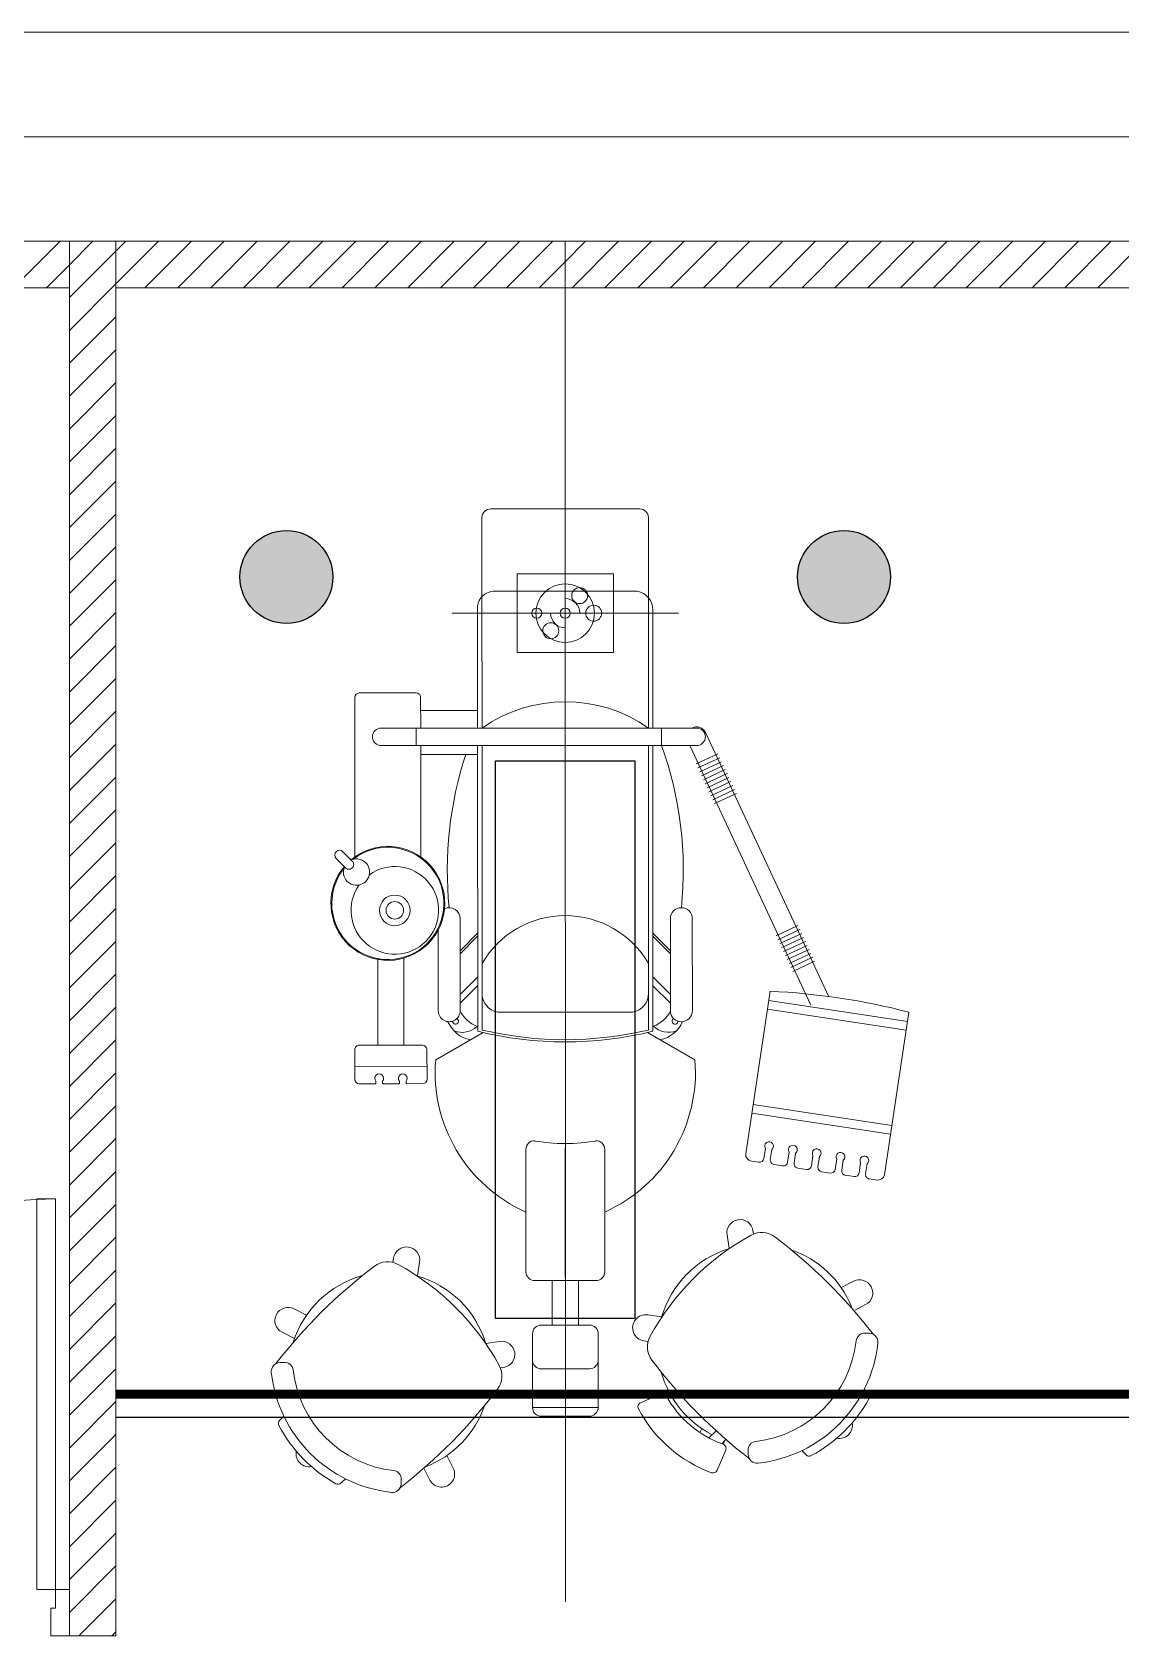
# Model space of a CAD drawing. Header units: metres. Extents: x 11578468 to 47831421, y -58341524 to -14256839.
# Drawn here: x 23844050 to 23846394, y -29055582 to -29052132 of the extents above; entities that cross this region are included whole.
import ezdxf

# ---------------------------------------------------------------- set-up
doc = ezdxf.new("R2010")
doc.units = ezdxf.units.M
doc.header["$LTSCALE"] = 50
doc.header["$MEASUREMENT"] = 0
doc.linetypes.add('DASHEDX2', pattern=[1.5, 1, -0.5])
doc.linetypes.add('DH-HID2', pattern=[1.2000000000000002, 0.8, -0.4])
doc.layers.get('0').update_dxf_attribs({"linetype": 'CONTINUOUS'})
for name, color, linetype in [('#조명', 40, 'CONTINUOUS'), ('FU-FURM', 251, 'DH-HID2'), ('wall', 3, 'CONTINUOUS')]:
    doc.layers.add(name, color=color, linetype=linetype)
doc.layers.add('ha', color=8, linetype='CONTINUOUS', lineweight=5)

# ---------------------------------------------------------------- blocks, each defined once
blk = doc.blocks.new('gasdgd')
at = {"layer": 'ha'}
for p, q in [((23843987.69593415, -29052357.2717794), (23850967.69593415, -29052357.2717794)), ((23842830.69585052, -29052582.27177938), (23844130.69585053, -29052582.27177938)), ((23844010.34522735, -29052682.24094323), (23844110.31439121, -29052582.27177938)), ((23844130.69585053, -29052632.60099819), (23844181.0250693, -29052582.2717794)), ((23844130.69585053, -29052582.27177941), (23844130.69585052, -29055582.27177941)), ((23844130.69585053, -29052582.27177938), (23844130.69585053, -29052682.24094323)), ((23844230.69585053, -29052603.3116763), (23844251.73574742, -29052582.27177941)), ((23844230.69585053, -29052674.02235442), (23844322.44642553, -29052582.27177941)), ((23844230.69585053, -29052582.27177941), (23844230.69585052, -29055582.27177941)), ((23844230.69585053, -29052582.2717794), (23851427.69593621, -29052582.2717794)), ((23844293.15710365, -29052682.27177941), (23844393.15710365, -29052582.27177941)), ((23844363.86778177, -29052682.27177941), (23844463.86778177, -29052582.27177941)), ((23844434.57845989, -29052682.27177941), (23844534.57845989, -29052582.27177941)), ((23844505.28913801, -29052682.27177941), (23844605.28913801, -29052582.27177941)), ((23844575.99981613, -29052682.27177941), (23844675.99981613, -29052582.27177941)), ((23844646.71049425, -29052682.27177941), (23844746.71049425, -29052582.2717794)), ((23844717.42117237, -29052682.27177941), (23844817.42117237, -29052582.2717794)), ((23844788.13185048, -29052682.27177941), (23844888.13185049, -29052582.2717794)), ((23844858.8425286, -29052682.27177941), (23844958.84252861, -29052582.2717794)), ((23844929.55320672, -29052682.27177941), (23845029.55320673, -29052582.2717794)), ((23845000.26388484, -29052682.27177941), (23845100.26388485, -29052582.2717794)), ((23845070.97456296, -29052682.27177941), (23845170.97456296, -29052582.2717794)), ((23845197.52934125, -29052582.27180133), (23845198.05715203, -29055509.0591625)), ((23845197.53730279, -29052626.4197177), (23845241.68524108, -29052582.2717794)), ((23845212.3959192, -29052682.27177941), (23845312.3959192, -29052582.2717794)), ((23845283.10659732, -29052682.27177941), (23845383.10659732, -29052582.2717794)), ((23845353.81727543, -29052682.27177941), (23845453.81727544, -29052582.2717794)), ((23845424.52795355, -29052682.27177941), (23845524.52795356, -29052582.2717794)), ((23845495.23863167, -29052682.27177941), (23845595.23863168, -29052582.2717794)), ((23845565.94930979, -29052682.27177941), (23845665.94930979, -29052582.2717794)), ((23845636.65998791, -29052682.27177941), (23845736.65998791, -29052582.2717794)), ((23845707.37066603, -29052682.27177941), (23845807.37066603, -29052582.2717794)), ((23845778.08134415, -29052682.27177941), (23845878.08134415, -29052582.2717794)), ((23845848.79202227, -29052682.27177941), (23845948.79202227, -29052582.2717794)), ((23845919.50270038, -29052682.27177941), (23846019.50270039, -29052582.2717794)), ((23845990.2133785, -29052682.27177941), (23846090.21337851, -29052582.2717794)), ((23846060.92405662, -29052682.27177941), (23846160.92405662, -29052582.2717794)), ((23846131.63473474, -29052682.27177941), (23846231.63473474, -29052582.2717794)), ((23846202.34541286, -29052682.27177941), (23846302.34541286, -29052582.2717794)), ((23846273.05609098, -29052682.27177941), (23846373.05609098, -29052582.2717794)), ((23846343.7667691, -29052682.27177941), (23846443.7667691, -29052582.2717794)), ((23844130.69585053, -29052703.3116763), (23844230.69585053, -29052603.3116763)), ((23844081.05590547, -29052682.24094323), (23844130.69585053, -29052632.60099818)), ((23845141.68524108, -29052682.27177941), (23845197.53730279, -29052626.4197177)), ((23844130.69585053, -29052682.24094323), (23842830.69585052, -29052682.24094323)), ((23844130.69585053, -29052774.02235442), (23844230.69585053, -29052674.02235442)), ((23844230.69585053, -29052682.27177941), (23851427.69593621, -29052682.2717794)), ((23844130.69585053, -29052844.73303254), (23844230.69585053, -29052744.73303254)), ((23844130.69585053, -29052915.44371066), (23844230.69585053, -29052815.44371066)), ((23844130.69585053, -29052986.15438878), (23844230.69585053, -29052886.15438878)), ((23844130.69585053, -29053056.8650669), (23844230.69585053, -29052956.8650669)), ((23844130.69585053, -29053127.57574502), (23844230.69585053, -29053027.57574502)), ((23844130.69585053, -29053198.28642314), (23844230.69585053, -29053098.28642314)), ((23844130.69585053, -29053268.99710125), (23844230.69585053, -29053168.99710125)), ((23845357.92754167, -29053157.84241548), (23845037.33798298, -29053157.88577632)), ((23845018.48231556, -29053176.74772062), (23845018.51502218, -29053342.28227444)), ((23845376.78831037, -29053176.69689478), (23845376.82155765, -29053344.38668806)), ((23844130.69585053, -29053339.70777937), (23844230.69585053, -29053239.70777937)), ((23844130.69585053, -29053410.41845749), (23844230.69585053, -29053310.41845749)), ((23845301.37850743, -29053297.39110209), (23845093.93810809, -29053297.42851146)), ((23845093.93810809, -29053297.42851146), (23845093.96871575, -29053467.15247456)), ((23845197.65659883, -29053287.93355217), (23845197.69062435, -29053476.61002448)), ((23845301.40911509, -29053467.11506519), (23845301.37850743, -29053297.39110209)), ((23845018.51502218, -29053342.28227444), (23845018.56709964, -29053629.35185109)), ((23845352.80876865, -29053335.1097937), (23845042.28205123, -29053335.15293068)), ((23845376.82155765, -29053344.38668806), (23845376.87324247, -29053629.28723491)), ((23844130.69585053, -29053481.12913561), (23844230.69585053, -29053381.12913561)), ((23845009.09031725, -29053366.70552509), (23845009.13768265, -29053629.35355158)), ((23845386.25612363, -29053374.64438129), (23845386.30204508, -29053629.28553453)), ((23845441.27256822, -29053382.22785819), (23844954.07465496, -29053382.31571846)), ((23845292.01184775, -29053382.25477556), (23845103.33537544, -29053382.28880109)), ((23844130.69585053, -29053551.83981373), (23844230.69585053, -29053451.83981373)), ((23845093.96871575, -29053467.15247456), (23845301.40911509, -29053467.11506519)), ((23844130.69585053, -29053622.55049185), (23844230.69585053, -29053522.55049185)), ((23844877.11655239, -29053553.94448505), (23844754.5381346, -29053553.96659059)), ((23844745.11072596, -29053563.39740008), (23844745.17259021, -29053906.44366013)), ((23844886.54736188, -29053563.37189369), (23844886.55926486, -29053629.37565712)), ((23844130.69585053, -29053693.26116997), (23844230.69585053, -29053593.26116997)), ((23845009.13088094, -29053591.63711533), (23844886.55246316, -29053591.65922087)), ((23845480.5931357, -29053629.26853028), (23844801.69728331, -29053629.39096095)), ((23844877.1301558, -29053629.37735754), (23844877.1369575, -29053667.09379378)), ((23845405.16026321, -29053629.28213368), (23845405.16706491, -29053666.99856993)), ((23845764.92193186, -29054207.39682144), (23845499.8226883, -29053639.15722512)), ((23844130.69585053, -29053763.97184809), (23844230.69585053, -29053663.97184809)), ((23845480.5999374, -29053666.98496652), (23844801.70408501, -29053667.10739719)), ((23844886.56606656, -29053667.09209336), (23844886.60922613, -29053906.41815374)), ((23845009.14788521, -29053685.92820594), (23844886.56946741, -29053685.95031148)), ((23845009.14448435, -29053667.06998782), (23845009.25529378, -29054281.52432337)), ((23845018.5739418, -29053667.06828733), (23845018.65881016, -29054134.89298628)), ((23845376.88008474, -29053667.00367114), (23845376.96495448, -29054134.82837009)), ((23845386.30884679, -29053667.00197078), (23845386.41966219, -29054281.48946985)), ((23845726.46962835, -29054225.33586799), (23845465.98495978, -29053666.98760215)), ((23845479.22273071, -29053706.51400673), (23845526.21999056, -29053684.58850539)), ((23845483.2091855, -29053715.05896307), (23845530.20644535, -29053693.13346172)), ((23845487.19564029, -29053723.60391941), (23845534.19290014, -29053701.67841806)), ((23845491.18209508, -29053732.14887574), (23845538.17935493, -29053710.22337439)), ((23845495.16854987, -29053740.69383208), (23845542.16580972, -29053718.76833073)), ((23844130.69585053, -29053834.6825262), (23844230.69585053, -29053734.6825262)), ((23845499.15500466, -29053749.23878841), (23845546.15226451, -29053727.31328706)), ((23845503.14145945, -29053757.78374475), (23845550.1387193, -29053735.8582434)), ((23845507.12791424, -29053766.32870108), (23845554.12517409, -29053744.40319974)), ((23845511.11436903, -29053774.87365742), (23845558.11162888, -29053752.94815607)), ((23845515.10082382, -29053783.41861375), (23845562.09808367, -29053761.49311241)), ((23845519.08727862, -29053791.96357009), (23845566.08453846, -29053770.03806874)), ((23844130.69585053, -29053905.39320432), (23844230.69585053, -29053805.39320432)), ((23844130.69585053, -29053976.10388244), (23844230.69585053, -29053876.10388244)), ((23844739.35428727, -29053915.37265382), (23844719.3485153, -29053895.37409615)), ((23844724.6886812, -29053930.04355036), (23844704.68290924, -29053910.0449927)), ((23844130.69585052, -29054046.81456056), (23844230.69585053, -29053946.81456056)), ((23844130.69585052, -29054117.52523868), (23844230.69585053, -29054017.52523868)), ((23844924.35402643, -29054063.69415372), (23844924.38537858, -29054237.54638984)), ((23844971.49521494, -29054039.52659743), (23844971.53092388, -29054237.53788771)), ((23845009.21726377, -29054070.64242529), (23844971.50762923, -29054108.36566324)), ((23845386.38162621, -29054070.57440825), (23845424.10486415, -29054108.28404279)), ((23845424.09244986, -29054039.44497698), (23845424.12815881, -29054237.45626726)), ((23845471.23799517, -29054039.43647485), (23845471.27370411, -29054237.44776513)), ((23845651.6369004, -29054076.08336825), (23845698.63416024, -29054054.1578669)), ((23845655.62335519, -29054084.62832458), (23845702.62061503, -29054062.70282324)), ((23845659.60980998, -29054093.17328092), (23845706.60706982, -29054071.24777957)), ((23844130.69585052, -29054188.2359168), (23844230.69585052, -29054088.2359168)), ((23845009.21846616, -29054077.30981225), (23844971.50883162, -29054115.0330502)), ((23845386.38282859, -29054077.24179521), (23845424.10606654, -29054114.95142975)), ((23845663.59626477, -29054101.71823725), (23845710.59352461, -29054079.79273591)), ((23845667.58271956, -29054110.26319359), (23845714.5799794, -29054088.33769224)), ((23845671.56917435, -29054118.80814993), (23845718.56643419, -29054096.88264858)), ((23845675.55562914, -29054127.35310626), (23845722.55288899, -29054105.42760491)), ((23844794.04437559, -29054127.16541211), (23844794.07763034, -29054311.56780902)), ((23844850.61848157, -29054124.11432421), (23844850.6522847, -29054311.55760647)), ((23845018.65881016, -29054134.89298628), (23845018.68403685, -29054278.94741523)), ((23845376.96495448, -29054134.82837009), (23845376.99018684, -29054278.91436468)), ((23845679.54208393, -29054135.8980626), (23845726.53934377, -29054113.97256125)), ((23845683.52853872, -29054144.44301894), (23845730.52579857, -29054122.51751759)), ((23845687.51499351, -29054152.98797527), (23845734.51225336, -29054131.06247392)), ((23844130.69585052, -29054258.94659492), (23844230.69585052, -29054158.94659492)), ((23845009.23426803, -29054164.9335159), (23844971.52463349, -29054202.65675385)), ((23845386.39863047, -29054164.86549886), (23845424.12186842, -29054202.5751334)), ((23845009.23766888, -29054183.79173402), (23844971.52803434, -29054221.51497197)), ((23845386.40203132, -29054183.72371699), (23845424.12526927, -29054221.43335152)), ((23845638.75007114, -29054195.68138112), (23845586.1486725, -29054545.16376151)), ((23844130.69585052, -29054329.65727304), (23844230.69585052, -29054229.65727304)), ((23845343.40018876, -29054240.30612805), (23845052.1881119, -29054240.34551549)), ((23845632.92544701, -29054234.35605048), (23845931.29212887, -29054279.29176172)), ((23845635.73392896, -29054215.70813287), (23845934.10061082, -29054260.6438441)), ((23845884.51374355, -29054590.11017496), (23845937.116753, -29054240.61709236)), ((23844130.69585052, -29054400.36795115), (23844230.69585052, -29054300.36795115)), ((23844890.59778395, -29054311.55040278), (23844754.13213109, -29054311.57501271)), ((23845021.05847937, -29054284.3410791), (23844918.85703506, -29054343.37168745)), ((23845374.65340044, -29054284.30000784), (23845476.83681551, -29054343.27106253)), ((23844744.70486102, -29054321.05526837), (23844745.05398975, -29054385.41779419)), ((23844900.02852499, -29054320.94354436), (23844900.27218134, -29054384.81918212)), ((23844130.69585052, -29054471.07862927), (23844230.69585052, -29054371.07862927)), ((23844900.16427948, -29054356.53221109), (23844744.90055235, -29054357.13132707)), ((23844788.47916115, -29054394.66343129), (23844754.53462483, -29054394.79509442)), ((23844790.34410712, -29054389.10676417), (23844790.35788034, -29054392.77053344)), ((23844804.487671, -29054389.0535942), (23844804.50144422, -29054392.71736347)), ((23844839.01886816, -29054394.48268312), (23844806.39434207, -29054394.59608265)), ((23844840.88381412, -29054388.926016), (23844840.89758734, -29054392.58978527)), ((23844855.027378, -29054388.87284603), (23844855.04115123, -29054392.5366153)), ((23844890.8785854, -29054394.28367135), (23844856.93404907, -29054394.41533449)), ((23844130.69585052, -29054541.78930739), (23844230.69585052, -29054441.78930739)), ((23845602.06043927, -29054439.44286731), (23845900.42712113, -29054484.37857854)), ((23845599.25195732, -29054458.09078493), (23845897.61863918, -29054503.02649616)), ((23844130.69585052, -29054612.49998551), (23844230.69585052, -29054512.49998551)), ((23845113.06881895, -29054799.00905699), (23845113.02134589, -29054535.76409923)), ((23845197.88104442, -29054532.51694537), (23845197.98153255, -29055089.73820954)), ((23845282.79278204, -29054798.97844932), (23845282.74530899, -29054535.73349156)), ((23845628.41133643, -29054533.58706914), (23845625.10406765, -29054555.44227426)), ((23845628.41133643, -29054533.58706914), (23845627.8636416, -29054537.20969599)), ((23845642.39607471, -29054535.70138266), (23845639.09199674, -29054557.53549699)), ((23845642.39607471, -29054535.70138266), (23845641.84837987, -29054539.32400951)), ((23845679.6848744, -29054541.37779256), (23845676.38775415, -29054563.16589054)), ((23845679.6848744, -29054541.37779256), (23845679.13717956, -29054545.00041941)), ((23845693.66961267, -29054543.49210607), (23845690.37568407, -29054565.2591078)), ((23845693.66961267, -29054543.49210607), (23845693.12191784, -29054547.11473292)), ((23845730.96889846, -29054549.08616634), (23845727.66951742, -29054570.88921375)), ((23845730.96889846, -29054549.08616634), (23845730.42120362, -29054552.7087932)), ((23845744.95363673, -29054551.20047986), (23845741.65744716, -29054572.98243223)), ((23845744.95363673, -29054551.20047986), (23845744.4059419, -29054554.82310671)), ((23844130.69585052, -29054683.21066363), (23844230.69585052, -29054583.21066363)), ((23845598.42326649, -29054560.9527209), (23845614.37685967, -29054563.35542234)), ((23845647.01072271, -29054568.27026685), (23845665.66054658, -29054571.07903589)), ((23845698.29440963, -29054575.99388039), (23845716.94230977, -29054578.80235971)), ((23845749.57617281, -29054583.71720421), (23845768.22407295, -29054586.52568353)), ((23845782.25292252, -29054556.79454013), (23845778.95128069, -29054578.61253697)), ((23845782.25292252, -29054556.79454013), (23845781.70522768, -29054560.41716699)), ((23845796.23766079, -29054558.90885365), (23845792.93921025, -29054580.70575666)), ((23845796.23766079, -29054558.90885365), (23845795.68996596, -29054562.5314805)), ((23845833.53287336, -29054564.517591), (23845830.23123154, -29054586.33558784)), ((23845833.53287336, -29054564.517591), (23845832.98517853, -29054568.14021786)), ((23845847.51761164, -29054566.63190452), (23845844.21916109, -29054588.42880754)), ((23845847.51761164, -29054566.63190452), (23845846.9699168, -29054570.25453138)), ((23845800.85793599, -29054591.44052804), (23845819.50402379, -29054594.24873441)), ((23845852.13788684, -29054599.16357891), (23845869.12822501, -29054601.72242002)), ((23844060.69585052, -29055482.27177941), (23844060.69585053, -29054642.27177941)), ((23844060.69585053, -29054642.27177941), (23844100.69585053, -29054642.27177941)), ((23844100.69585053, -29054642.27177941), (23844100.69585052, -29055482.27177941)), ((23844130.69585052, -29054753.92134175), (23844230.69585052, -29054653.92134175)), ((23844130.69585052, -29054824.63201987), (23844230.69585052, -29054724.63201987)), ((23845550.84237038, -29054749.15357782), (23845545.98622044, -29054719.40729279)), ((23845602.98520233, -29054717.41889374), (23845601.82172329, -29054710.2920176)), ((23844130.69585052, -29054895.34269799), (23844230.69585052, -29054795.34269799)), ((23844828.29383862, -29054769.53045971), (23844826.88985978, -29054778.67547924)), ((23844884.21333239, -29054778.11543712), (23844879.63969784, -29054807.90646819)), ((23845263.93796477, -29054817.84006829), (23845131.93043792, -29054817.86387426)), ((23845169.64687416, -29054817.85707255), (23845169.664119, -29054913.48221451)), ((23845226.22152853, -29054817.84686999), (23845226.23877337, -29054913.47201195)), ((23845818.34762396, -29054819.32639736), (23845791.5578586, -29054833.136978)), ((23844130.69585052, -29054966.0533761), (23844230.69585052, -29054866.0533761)), ((23844614.05831912, -29054878.73757856), (23844640.85306387, -29054892.53849588)), ((23845375.37818004, -29054891.64218524), (23845405.1692111, -29054896.21581979)), ((23845844.27088509, -29054869.61234125), (23845821.49585874, -29054881.35325551)), ((23844588.1531966, -29054929.03286907), (23844614.94794135, -29054942.83378639)), ((23845127.23652908, -29054932.34808455), (23845127.24673164, -29054988.92273891)), ((23845249.81154602, -29054913.46776089), (23845146.09134635, -29054913.48646557)), ((23845268.68336755, -29054988.89723252), (23845268.67316499, -29054932.32257815)), ((23845852.82900674, -29054931.36192716), (23845843.38451861, -29054930.97477821)), ((23844130.69585052, -29055036.76405422), (23844230.69585052, -29054936.76405422)), ((23845026.70193982, -29054953.57962746), (23845056.44822485, -29054948.72347752)), ((23845366.79320263, -29054947.56167902), (23845375.93822216, -29054948.96565786)), ((23844583.1064008, -29054994.2733332), (23844592.55074868, -29054993.88277787)), ((23845127.24673164, -29054988.92273891), (23845127.26511325, -29055090.85143301)), ((23845268.68336755, -29054988.89723252), (23845268.70004896, -29055090.82592693)), ((23844130.69585052, -29055107.47473234), (23844230.69585052, -29055007.47473234)), ((23845058.4366239, -29055005.72245941), (23845065.56350004, -29055004.55898037)), ((23845146.10835061, -29055007.77755618), (23845249.82855028, -29055007.75885149)), ((23845403.14520773, -29055061.78813446), (23845359.68477563, -29055080.52439453)), ((23845841.44372404, -29055051.43779332), (23845850.46706445, -29055060.45787982)), ((23844130.69585052, -29055178.18541046), (23844230.69585052, -29055078.18541046)), ((23845268.70004896, -29055090.82592693), (23845127.26341305, -29055090.85143332)), ((23844592.23462778, -29055109.66817056), (23844583.04809554, -29055118.85801675)), ((23845146.12503203, -29055109.70625059), (23845249.84523169, -29055109.6875459)), ((23845487.15744261, -29055144.61457488), (23845491.4332554, -29055136.12345294)), ((23844130.69585052, -29055248.89608858), (23844230.69585052, -29055148.89608858)), ((23845506.91640052, -29055156.48215291), (23845521.73408664, -29055141.65912144)), ((23845534.49945201, -29055168.90068972), (23845543.66115107, -29055159.73568567)), ((23845537.68675648, -29055170.06020439), (23845542.09874757, -29055161.29865279)), ((23844956.52912027, -29055221.08488104), (23844942.71853964, -29055194.29511569)), ((23845543.07117267, -29055182.63179447), (23845524.38957967, -29055226.00844918)), ((23845591.53607612, -29055192.74911684), (23845591.14552079, -29055183.30476896)), ((23845706.93091347, -29055183.62088986), (23845716.12075967, -29055192.8074221)), ((23844130.69585052, -29055319.6067667), (23844230.69585052, -29055219.6067667)), ((23844724.41772432, -29055244.18098113), (23844715.39763782, -29055253.20432153)), ((23844906.24317639, -29055247.00814217), (23844893.23333307, -29055221.77164713)), ((23844844.49359047, -29055255.56626383), (23844844.88073943, -29055246.1217757)), ((23844130.69585052, -29055390.31744482), (23844230.69585052, -29055290.31744482)), ((23844130.69585052, -29055461.02812294), (23844230.69585052, -29055361.02812294)), ((23844130.69585052, -29055531.73880105), (23844230.69585052, -29055431.73880105)), ((23844100.69585052, -29055482.27177941), (23844060.69585052, -29055482.27177941)), ((23844100.69585052, -29055522.27177941), (23844100.69585052, -29055482.27177941)), ((23844100.69585052, -29055482.27177941), (23844130.69585052, -29055482.27177941)), ((23844130.69585052, -29055482.27177941), (23844130.69585052, -29055582.27177941)), ((23844150.87355029, -29055582.27177941), (23844230.69585052, -29055502.44947917)), ((23844090.69585052, -29055582.27177941), (23844090.69585052, -29055522.27177941)), ((23844090.69585052, -29055522.27177941), (23844100.69585052, -29055522.27177941)), ((23844130.69585052, -29055582.27177941), (23844090.69585052, -29055582.27177941)), ((23844130.69585052, -29055582.27177941), (23844230.69585052, -29055582.27177941)), ((23844221.5842284, -29055582.27177941), (23844230.69585052, -29055573.16015729))]:
    blk.add_line(p, q, dxfattribs=at)
blk.add_lwpolyline([(23843927.69593415, -29052582.2717794), (23851027.69593415, -29052582.2717794), (23851027.69593415, -29052132.2717794), (23843927.69593415, -29052132.2717794)], close=True, dxfattribs=at)
for centre, radius in [((23845197.67361159, -29053382.27178833), 62.89215845883763), ((23845228.78286979, -29053344.54974068), 17.20812431594882), ((23845136.3844027, -29053382.28284109), 10.8434755963513), ((23845197.67361159, -29053382.27178833), 10.8434755963513), ((23845258.96282049, -29053382.26073556), 17.20812431594882), ((23845166.5643534, -29053419.99383597), 17.20812431594882), ((23844830.91056319, -29054021.54896226), 33.00188224976487), ((23844830.91056319, -29054021.54896226), 18.85821842843706)]:
    blk.add_circle(centre, radius, dxfattribs=at)
for centre, radius, start, end in [((23845037.34053362, -29053176.74399458), 18.85821842843706, 90.007749463522, 180.0113206095977), ((23845357.93009231, -29053176.70063374), 18.85821842843706, 0.01135983890523836, 90.00774945220368), ((23845044.87901735, -29053371.1191179), 36.05982329919045, 94.12991828278889, 172.9695736852304), ((23845345.34832427, -29053375.33752374), 40.91367124376327, 359.0499374233022, 79.49356228918747), ((23845197.67361159, -29053382.27178833), 31.46180226891602, 0.01033259990040634, 90.01033260668461), ((23845197.67361159, -29053382.27178833), 31.46180226903062, 180.0103325999004, 270.0103326066846), ((23844754.53983502, -29053563.39569965), 9.42910921421853, 90.01033261051032, 180.0103325878737), ((23844877.11825281, -29053563.37359411), 9.42910921421853, 0.01033258787366984, 90.01033258787369), ((23845197.76622426, -29053884.69124434), 311.94636078516, 54.95919571570653, 125.0614694898109), ((23844801.70068416, -29053648.24917907), 18.85821842843706, 90.01033259918997, 180.0103326105083), ((23844801.70068416, -29053648.24917907), 18.85821842843706, 180.0103326105083, 270.0103326105083), ((23845480.59653655, -29053648.1267484), 21.21549573199144, 25.01033259694738, 117.2763770516646), ((23845480.59653655, -29053648.1267484), 18.85821842843706, 0.01033261050827479, 90.01033259918997), ((23845480.59653655, -29053648.1267484), 18.85821842843706, 270.01033259919, 0.01033261050827479), ((23845737.02067458, -29053934.77068873), 793.2680007804174, 161.7184287674339, 185.87424919907), ((23844658.52925709, -29053934.96518164), 793.2680007804174, 354.1464160054279, 19.74294699851354), ((23844815.90896394, -29054006.55277275), 122.578419784841, 139.8684073958128, 130.1605906669876), ((23844815.90896394, -29054006.55277275), 120.6925979419972, 141.7513488562862, 128.2668541106763), ((23844712.01571227, -29053902.70954442), 10.37202013564041, 45.01033260560587, 225.0103325910571), ((23844748.45764365, -29053939.12287846), 28.28732764265561, 156.5443209777507, 113.5239405376283), ((23844732.02148424, -29053922.70810209), 10.37202013564041, 225.0103325910571, 45.01033262015989), ((23844830.91056319, -29054021.54896226), 94.29109214218532, 144.5335235383008, 125.4851274014574), ((23844947.92244229, -29054039.5308485), 23.57277303554633, 0.01033260598135381, 115.0679480276927), ((23845197.83090299, -29054240.33301724), 207.4404027128077, 30.28297391979795, 149.7376912847936), ((23845447.66522251, -29054039.44072592), 23.57277303554633, 0.01033260598135381, 180.0103326059813), ((23845059.57586043, -29054200.10437154), 40.91367124376327, 179.0499374233022, 259.5970846613602), ((23845336.06972662, -29054200.05450921), 40.91367124376327, 280.3213609709712, 0.9707277757382393), ((23845577.59544275, -29055614.76320486), 1420.398926723385, 75.33820487744907, 87.53239355732218), ((23844947.95815123, -29054237.54213877), 23.57277303554633, 180.0103325969267, 0.01033260598135381), ((23845032.88334566, -29054207.29027821), 68.40349068738495, 206.2439475484689, 248.6468783536741), ((23845362.76483143, -29054207.23078807), 68.40349068738495, 291.37378685716, 333.7767176585734), ((23845447.70093146, -29054237.45201619), 23.57277303554633, 180.0103326059813, 0.01033259692669537), ((23845007.82776755, -29054233.34473125), 68.40349068738495, 203.8088671981679, 257.9393491800911), ((23844961.67267526, -29054260.11419453), 6.216299245810451, 184.1387442067541, 54.58275232166562), ((23844975.61523366, -29054237.24482326), 46.76051591486446, 248.5821905070116, 313.7939068197819), ((23845420.0437436, -29054237.16467595), 46.76051591486446, 226.2267583829724, 291.4384747023825), ((23845387.82980514, -29054233.27620247), 68.40349068738495, 282.0791905985544, 336.2117979972887), ((23845433.99454952, -29054260.02901698), 6.216299245810451, 125.437912870659, 355.8819210256419), ((23844754.13383152, -29054321.00412177), 9.42910921421853, 90.01033261051032, 180.3107927423529), ((23844890.59948437, -29054320.97951184), 9.42910921421853, 0.2185561290615474, 90.01033258787369), ((23845197.76689815, -29053517.73328024), 786.7104820401825, 256.1358835481471, 283.8747057852378), ((23845197.76689815, -29053517.73328024), 781.9959274330731, 256.7613517588636, 283.249203467626), ((23845246.20349195, -29054370.17638404), 328.4420719112941, 175.3187910528264, 246.0817341858706), ((23845149.50004771, -29054370.19382334), 328.4420719112941, 293.9389310127183, 4.701874151421816), ((23844797.3924433, -29054382.84345374), 9.429109214219064, 318.8057691920742, 221.6250134139676), ((23844847.9321503, -29054382.66270557), 9.429109214219064, 318.8057691920742, 221.6250134139676), ((23844754.4829574, -29054385.36612676), 9.42910921421853, 180.3139575962624, 270.3139575736262), ((23844788.47207183, -29054392.77762277), 1.885821842843698, 270.2153912543156, 0.2153912543156443), ((23844806.38725274, -29054392.71027414), 1.885821842843698, 180.2153912543156, 270.2153913674981), ((23844839.01177883, -29054392.5968746), 1.885821842843698, 270.2153912543156, 0.2153912543156443), ((23844856.92695974, -29054392.52952597), 1.885821842843698, 180.2153912543156, 270.2153913674981), ((23844890.84313875, -29054384.85462876), 9.42910921421853, 270.2153912994185, 0.2153912994184224), ((23845131.87956402, -29054535.76069837), 18.85821842843706, 90.01033259918997, 180.01033259919), ((23845197.81134809, -29054136.6128177), 386.5934777829597, 259.7887409425568, 280.2319242610393), ((23845263.88709087, -29054535.73689241), 18.85821842843706, 0.01033259918995176, 90.01033259918997), ((23845636.3360302, -29054528.47753596), 9.429109214219064, 309.9930987787911, 212.812342996867), ((23845600.18288612, -29054546.9190497), 14.14355643139034, 172.8709177345509, 262.8705967392678), ((23845687.60956816, -29054536.26825938), 9.429109214219064, 309.9930987787911, 212.8123429846005), ((23845738.89359222, -29054543.97663316), 9.429109214219064, 309.9930987787911, 212.812342996867), ((23845790.17761628, -29054551.68500695), 9.429109214219064, 309.9930987787911, 212.812342996867), ((23845841.45756713, -29054559.40805782), 9.429109214219064, 309.9930987787911, 212.812342996867), ((23845615.78110065, -29054554.03146353), 9.42910921421853, 261.4352992129766, 351.3949259374747), ((23845648.41496369, -29054558.94630804), 9.42910921421853, 171.3949239462252, 261.4352992129766), ((23845667.06478756, -29054561.75507708), 9.42910921421853, 261.4352992129766, 351.394909110878), ((23845699.69865061, -29054566.66992158), 9.42910921421853, 171.3949071162414, 261.4352992353608), ((23845718.34655074, -29054569.4784009), 9.42910921421853, 261.4352992129766, 351.3949128885537), ((23845750.98041379, -29054574.39324541), 9.42910921421853, 171.3949108715354, 261.4352992129766), ((23845769.62831393, -29054577.20172473), 9.42910921421853, 261.4352992129766, 351.3949166180788), ((23845802.26217697, -29054582.11656923), 9.42910921421853, 171.3949146268293, 261.4352992129766), ((23845820.90826477, -29054584.9247756), 9.42910921421853, 261.4352992129766, 351.3949166180788), ((23845853.54212781, -29054589.8396201), 9.42910921421853, 171.3949146268293, 261.4352992353608), ((23845870.58507321, -29054587.65409454), 14.14355643139034, 264.0877977835294, 349.9996807028222), ((23844100.69585052, -29055482.27177941), 839.9999999993308, 90, 180), ((23845573.90397186, -29054714.8496552), 28.28732764265563, 9.271876853678325, 189.2718768536783), ((23845863.26818799, -29055203.09029155), 551.0208156440326, 118.8079217900835, 151.2127434202357), ((23845620.46337873, -29054761.5745932), 47.1455460710926, 52.90440871821857, 118.807921791568), ((23844966.88629581, -29055625.89663216), 1130.757833914286, 37.75485363015122, 52.90440871907424), ((23844856.25358551, -29054773.82294842), 28.28732764265561, 351.27187685545, 171.2718768479918), ((23845613.40349767, -29054956.80350089), 216.8695119270263, 106.7316703513067, 164.0946700095895), ((23845613.40349767, -29054956.80350089), 216.8695119270263, 22.59102191979498, 70.92792264653006), ((23845469.299556, -29055688.48845489), 1130.757833914286, 127.1162564925133, 142.2658115742312), ((23844815.41077551, -29054824.40220161), 47.1455460710926, 61.21274341154457, 127.1162564916158), ((23844572.76522609, -29055266.00544507), 551.0208156440326, 28.80792178383831, 61.21274341417714), ((23844819.05201674, -29055016.14075476), 216.8695119270263, 105.5944521526567, 162.490936227341), ((23844819.05201674, -29055016.14075476), 216.8695119270263, 16.7316703513067, 74.09467000648023), ((23845131.92703707, -29054799.00565613), 18.85821842843706, 180.01033259919, 270.01033259919), ((23845263.93456392, -29054798.98185017), 18.85821842843706, 270.01033259919, 0.01033259918995176), ((23845831.30925452, -29054844.46936931), 28.28732764265561, 297.271876845247, 117.271876845247), ((23844601.10575786, -29054903.88522382), 28.28732764265561, 62.74878835228652, 242.7487883488315), ((23845371.08569133, -29054919.60193213), 28.28732764265561, 81.27187684799178, 261.2718768554499), ((23845146.0947472, -29054932.34468369), 18.85821842843706, 90.01033261050829, 180.0103326105083), ((23845249.81494687, -29054932.32597901), 18.85821842843706, 0.01033259918995176, 90.01033259918997), ((23845842.61213019, -29054949.81717239), 18.85821842843706, 87.65264258466614, 173.5565988262106), ((23845852.05661833, -29054950.20432134), 18.85821842843706, 353.6980704617144, 87.65264258466614), ((23845061.00586244, -29054976.64122895), 28.28732764265563, 279.2718768462314, 99.27187683878441), ((23845421.66494453, -29054960.44474213), 47.1455460710926, 151.2127434238405, 217.1162564852737), ((23845580.26480329, -29054920.18896093), 245.156839569682, 276.4640663791551, 353.5565988228477), ((23845580.26480329, -29054920.18896093), 292.3023856407746, 276.3225947453872, 353.6980704591317), ((23844583.88558516, -29055013.11544758), 18.85821842843706, 92.36802262028861, 186.3225947488954), ((23844593.32993304, -29055012.72489225), 18.85821842843706, 6.464066387529145, 92.36802262028861), ((23845014.28092444, -29055023.20063582), 47.1455460710926, 322.9044087118768, 28.80792178145234), ((23845146.10494976, -29054988.91933806), 18.85821842843706, 180.01033259919, 270.0103326105083), ((23845249.82514943, -29054988.90063337), 18.85821842843706, 270.01033259919, 0.01033259918995176), ((23846285.75119781, -29054306.55596163), 1130.757833914286, 217.1162564852274, 232.265811572079), ((23844855.66655671, -29054983.00206037), 292.3023856407746, 186.3225947482902, 263.6980704591317), ((23844855.66655671, -29054983.00206037), 245.156839569682, 186.4640663808853, 263.5565988254431), ((23845613.40349767, -29054956.80350089), 216.8695119270263, 195.5944521473876, 242.6886572756038), ((23844149.95888548, -29054369.62355289), 1130.757833914286, 307.7548536227509, 322.9044087162428), ((23845406.87808288, -29055070.44687246), 9.42910921421853, 28.82237803997851, 113.3213940665465), ((23845613.40349767, -29054956.80350089), 226.2986211412448, 208.8223780376656, 250.4213690329184), ((23845580.26480329, -29054920.18896093), 311.1606040692117, 298.1867911453376, 330.8576554606827), ((23845843.80087988, -29055067.12646916), 9.42910921421853, 330.8576554542087, 45.01033261288236), ((23844819.05201674, -29055016.14075476), 216.8695119270263, 291.0382804121695, 340.927922639054), ((23845146.12163117, -29055090.84803247), 18.85821842843706, 180.0103326105083, 270.0103326105083), ((23845249.84183084, -29055090.82932778), 18.85821842843706, 270.01033259919, 0.01033261050827479), ((23845363.41765078, -29055089.18313253), 9.42910921421853, 113.3213940665465, 207.903390179794), ((23845613.40349767, -29054956.80350089), 292.3023856407746, 207.9033901998004, 249.8003520314031), ((23844589.71668488, -29055125.52420133), 9.42910921421853, 135.0103326128824, 208.1867911627008), ((23844855.66655671, -29054983.00206037), 311.1606040692117, 208.186791154861, 240.8576554588164), ((23845787.57618756, -29055129.33103517), 28.28732764265563, 258.6905841018343, 10.80568549636598), ((23845534.41108887, -29055178.90204256), 9.42910921421853, 336.6992711186763, 70.42136903394461), ((23845609.98763516, -29055182.52558459), 18.85821842843706, 96.46406637500856, 182.3680226202886), ((23844646.52448246, -29055190.31344464), 28.28732764265563, 168.6905841018343, 280.805685496366), ((23845610.37819049, -29055191.96993247), 18.85821842843706, 182.3680226202886, 276.3225947488954), ((23845722.78694424, -29055186.13883276), 9.42910921421853, 225.0103325968787, 298.1867911627008), ((23844826.03834525, -29055245.34938728), 18.85821842843706, 357.6526425846662, 83.55659882621059), ((23844931.38614833, -29055234.04651161), 28.28732764265561, 207.2718768519538, 27.27187685195384), ((23845515.72949588, -29055222.27869727), 9.42910921421853, 249.8003520198305, 336.6992711186763), ((23844708.72904848, -29055246.53813696), 9.42910921421853, 240.8576554652323, 315.0103325968787), ((23844825.65119629, -29055254.79387541), 18.85821842843706, 263.6980704617143, 357.6526425846662)]:
    blk.add_arc(centre, radius, start, end, dxfattribs=at)

msp = doc.modelspace()

# ---------------------------------------------------------------- hatches: boundary and pattern name
at = {"layer": 'wall', "ltscale": 10}
h = msp.add_hatch(color=1, dxfattribs=at)
h.dxf.hatch_style = 1
h.paths.add_polyline_path([(23844697.65956649, -29053304.44375892, 1), (23844497.65956649, -29053304.44375892, 1)])
h = msp.add_hatch(color=1, dxfattribs=at)
h.dxf.hatch_style = 1
h.paths.add_polyline_path([(23845897.659586, -29053304.44375892, 1), (23845697.659586, -29053304.44375892, 1)])

# ---------------------------------------------------------------- linework, layer by layer
at = {"layer": '#조명', "ltscale": 10}
msp.add_lwpolyline([(23845047.83892915, -29053699.72920435), (23845347.83892915, -29053699.72920435), (23845347.83892915, -29054899.72920435), (23845047.83892915, -29054899.72920435)], close=True, dxfattribs=at)
msp.add_line((23851427.69588344, -29055112.2717794), (23844230.69585052, -29055112.27177939))
at = {"color": 10, "linetype": 'DASHEDX2', "ltscale": 5, "const_width": 20}
msp.add_lwpolyline([(23851427.69588344, -29055062.2717794), (23844230.69585052, -29055062.27177939)], dxfattribs=at)
for centre in [(23844597.65956649, -29053304.44375892), (23845797.659586, -29053304.44375892)]:
    msp.add_circle(centre, 100)

# ---------------------------------------------------------------- block references
at = {"layer": 'FU-FURM', "color": 8, "ltscale": 30}
msp.add_blockref('gasdgd', (0, 0), dxfattribs=at)

doc.saveas('drawing.dxf')
